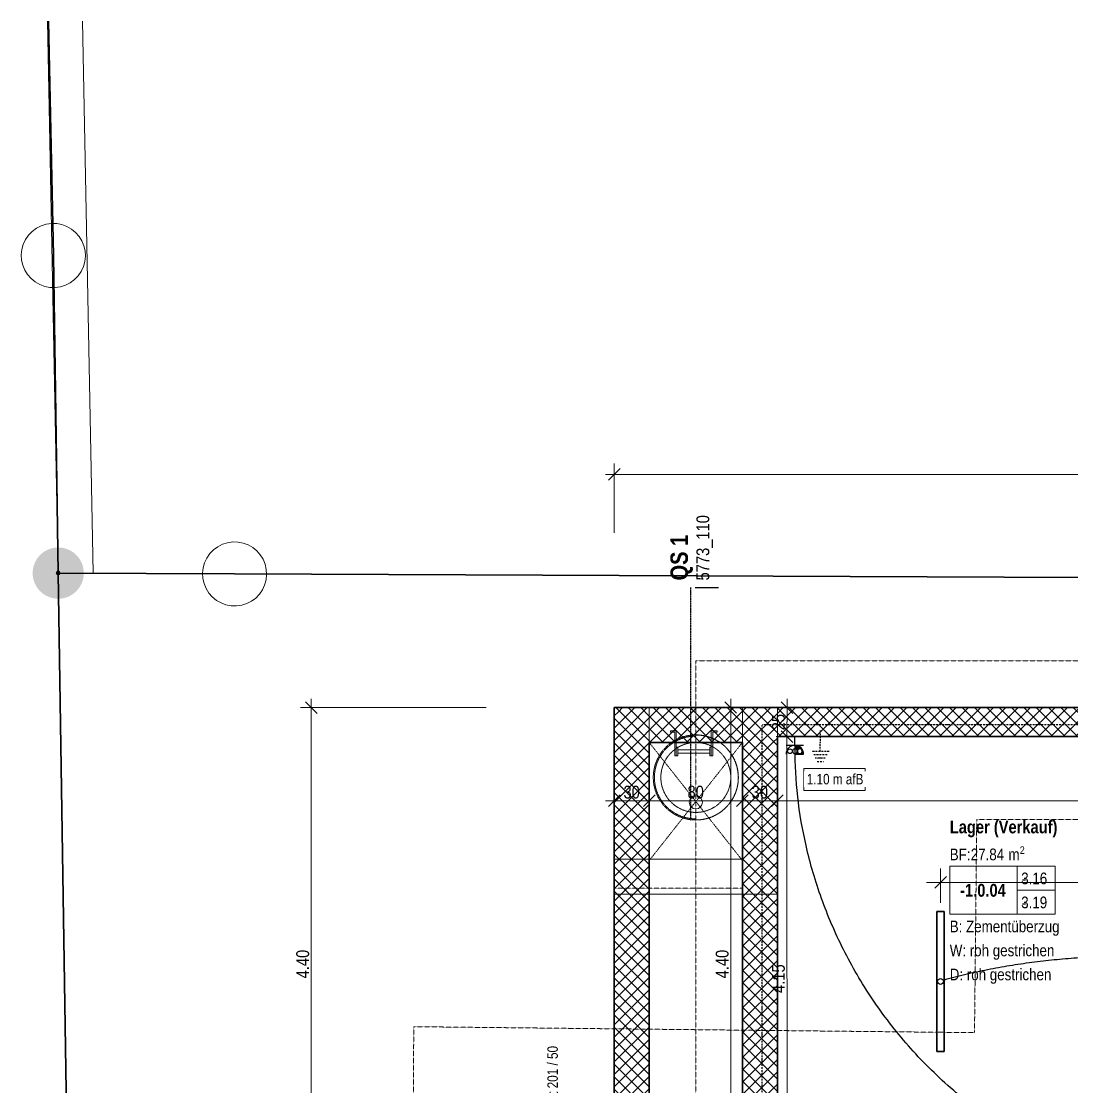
# Model space of a CAD drawing. Header units: millimetres. Extents: x -24363 to 26500, y -21894 to 23000.
# Drawn here: x -18019 to -9004, y 4147 to 13287 of the extents above; entities that cross this region are included whole.
import ezdxf

# ---------------------------------------------------------------- set-up
doc = ezdxf.new("R2010")
doc.units = ezdxf.units.MM
for name, pattern in [('Achse', [25, 15, -5, 0, -5]), ('IMPORT-Strich 1_1mm _3_', [2, 1, -1]), ('IMPORT-Strich 2_1mm _3_', [3, 2, -1]), ('IMPORT-Strich 3_1mm Kanten _3_', [4, 3, -1]), ('IMPORT-Strich 6_1mm', [7, 6, -1]), ('IMPORT-Strichpunkt 3_1_1mm Achsen _3_', [5, 3, -1, 0, -1]), ('IMPORT-Strichpunkt 6_2_2mm Schnitt _3_', [10, 6, -2, 0, -2]), ('IMPORT-Unsichtbare Linie _3_', [10000, 0, -10000, 0, 0]), ('Verdeckt 0_75', [1.5, 0.75, -0.75])]:
    doc.linetypes.add(name, pattern=pattern)
for name, color, linetype, lineweight in [('000 Kataster', 7, 'Continuous', 5), ('000 Kataster Abbruch', 7, 'Continuous', 5), ('000-2 Kataster Parzellenpunkte', 7, 'Continuous', 5), ('000-3 Kataster Parzellengrenzen', 7, 'Continuous', 5), ('010 Aussenwände Bauteilschraffuren Neu', 7, 'Continuous', 5), ('010 Aussenwände Neu', 7, 'Continuous', 5), ('030 Bodenaufbauten Neu', 7, 'Continuous', 5), ('035 Decken Neu', 7, 'Continuous', 5), ('080 Raum Innen Kontur Neu', 7, 'Continuous', 5), ('080 Raum Innen Text Neu', 7, 'Continuous', 5), ('080 Raum Innen Textrahmen Neu', 7, 'Continuous', 5), ('110 Bemassungen Ausführung Neu', 7, 'Continuous', 5), ('200 Schnittlinien', 7, 'Continuous', 5), ('255 Plangrafiken Neu', 7, 'Continuous', 5), ('Allgemeine Beschriftungen', 7, 'Continuous', 5), ('Allgemeines Modell', 7, 'Continuous', 5), ('Bemaßungen', 7, 'Continuous', 9), ('Bemaßungen-50', 7, 'Continuous', 9), ('Elektroinstallationen', 7, 'Continuous', 5), ('Fundamente', 7, 'Continuous', 5), ('Kabel', 7, 'Continuous', 5), ('Leuchten', 7, 'Continuous', 5), ('Schnitte', 7, 'Continuous', 9), ('Wände', 7, 'Continuous', 5)]:
    doc.layers.add(name, color=color, linetype=linetype, lineweight=lineweight)
for name, color, linetype, lineweight, true_color in [('5773_100 Untergeschoss_dwg', 7, 'Continuous', 5, 0x767676), ('Detailelemente', 1, 'Continuous', 25, 0xff0000), ('Linien', 7, 'Verdeckt 0_75', 5, 0xc0c0c0)]:
    doc.layers.add(name, color=color, linetype=linetype, lineweight=lineweight, true_color=true_color)
doc.styles.add('Arial Narrow', font='ARIALN.TTF', dxfattribs={"height": 110.000002})
doc.styles.add('Arial Narrow_10', font='ARIALN.TTF', dxfattribs={"height": 109.99995})
doc.styles.add('Arial Narrow_11', font='ARIALN.TTF', dxfattribs={"height": 66})
doc.styles.add('Arial Narrow_9', font='ARIALN.TTF', dxfattribs={"height": 100})
doc.styles.add('Arial Narrow_B', font='ARIALNB.TTF', dxfattribs={"height": 110})
doc.styles.add('Arial Narrow_B_2', font='ARIALNB.TTF', dxfattribs={"height": 150})
doc.styles.add('Arial_5', font='arial.ttf', dxfattribs={"height": 90})
doc.styles.add('Arial_6', font='arial.ttf', dxfattribs={"width": 0.8, "height": 90})
doc.dimstyles.new('Diagonal_-_1_8_mm_Arial', dxfattribs={"dimscale": 304.8, "dimtxt": 91.823346, "dimasz": 0.328084, "dimexe": 0.393701, "dimexo": 0.246063, "dimgap": 0.287073, "dimtad": 1, "dimdec": 0, "dimlfac": 0.1, "dimzin": 0, "dimdsep": 46, "dimtxsty": 'Arial_5', "dimblk1": 'OBLIQUE', "dimblk2": 'OBLIQUE', "dimsah": 1, "dimcen": 0.09, "dimdle": 0.393701, "dimadec": 3, "dimazin": 2, "dimtfac": 1, "dimtdec": 4, "dimtix": 1, "dimtmove": 0, "dimatfit": 3, "dimfxl": 1, "dimtvp": 1, "dimtfill": 1, "dimtolj": 1, "dimtzin": 0, "dimarcsym": 2})
pattern_1 = [(60.551, (0, 0), (-65.30952, 36.87365), []), (150.551, (0, 0), (36.87365, 65.30952), [])]

# ---------------------------------------------------------------- blocks, each defined once
blk = doc.blocks.new('DirectShape - Modell_Elektroplaner_002-17024533-UG')
at = {"layer": 'Wände', "color": 253, "true_color": 0xa3a3a3}
for p, q in [((4700, 0), (300, 0)), ((300, 0), (300, -300)), ((4700, -300), (4700, 0)), ((300, -300), (4700, -300))]:
    blk.add_line(p, q, dxfattribs=at)
blk = doc.blocks.new('DirectShape - Wand-013-17019986-UG')
blk.add_blockref('DirectShape - Modell_Elektroplaner_002-17024533-UG', (0, 0))
blk = doc.blocks.new('DirectShape - Modell_Elektroplaner_002-17024608-UG')
at = {"layer": 'Wände', "color": 253, "true_color": 0xa3a3a3}
for p, q in [((1100, 0), (300, 0)), ((300, 0), (300, -300)), ((1100, -300), (1100, 0)), ((300, -300), (1100, -300))]:
    blk.add_line(p, q, dxfattribs=at)
blk = doc.blocks.new('DirectShape - Fluchtröhre-17020012-UG')
blk.add_blockref('DirectShape - Modell_Elektroplaner_002-17024608-UG', (0, 0))
blk = doc.blocks.new('DirectShape - Modell_Elektroplaner_002-17024785-UG')
at = {"layer": 'Wände', "color": 253, "true_color": 0xa3a3a3}
for p, q in [((4700, 300), (0, 300)), ((0, 300), (0, 0)), ((4700, 0), (4700, 300)), ((0, 0), (4700, 0))]:
    blk.add_line(p, q, dxfattribs=at)
blk = doc.blocks.new('DirectShape - Wand-035-17009951-UG')
blk.add_blockref('DirectShape - Modell_Elektroplaner_002-17024785-UG', (0, 0))
blk = doc.blocks.new('DirectShape - Freifläche-001-17037210-UG')
at = {"layer": 'Allgemeines Modell', "color": 251, "true_color": 0x666666}
for p, q in [((4238.1, 20429.8), (0, 20448.5)), ((180.4, 8758.4), (0, 20448.5)), ((4238.1, 20429.8), (14064.3, 20386.7)), ((4772.1, 18306), (4772.1, 19295.5)), ((4887.6, 19295.5), (4772.1, 19295.5)), ((4887.6, 19295.5), (5564, 19295.5)), ((12639.4, 19295.5), (5564, 19295.5)), ((4772.1, 18306), (4772.1, 17727.4)), ((4772.1, 17727.4), (4772.1, 17570.3)), ((4772.1, 17570.3), (4772.1, 15706.8))]:
    blk.add_line(p, q, dxfattribs=at)
at = {"layer": 'Allgemeines Modell', "color": 253, "true_color": 0xa3a3a3}
for p, q in [((180.4, 8758.4), (0, 20448.5)), ((0, 20448.5), (4238.1, 20429.8)), ((4238.1, 20429.8), (14064.3, 20386.7)), ((4887.6, 19295.5), (4772.1, 19295.5)), ((4772.1, 19295.5), (4772.1, 18306)), ((5564, 19295.5), (4887.6, 19295.5)), ((12639.4, 19295.5), (5564, 19295.5)), ((4772.1, 18306), (4772.1, 17727.4)), ((4772.1, 17727.4), (4772.1, 17570.3)), ((4772.1, 17570.3), (4772.1, 15706.8))]:
    blk.add_line(p, q, dxfattribs=at)
blk = doc.blocks.new('DirectShape - Modell_Elektroplaner_002-17024481-UG')
at = {"layer": 'Fundamente', "color": 251, "true_color": 0x666666}
blk.add_line((0, 500), (800, 500), dxfattribs=at)
blk = doc.blocks.new('DirectShape - Fluchtröhre-17036320-UG')
blk.add_blockref('DirectShape - Modell_Elektroplaner_002-17024481-UG', (0, 0))
blk = doc.blocks.new('DirectShape - Modell_Elektroplaner_002-17024636-UG')
at = {"layer": 'Fundamente', "color": 251, "true_color": 0x666666}
for p, q in [((1100, -2600), (300, -2600)), ((1100, -3100), (300, -3100))]:
    blk.add_line(p, q, dxfattribs=at)
blk = doc.blocks.new('DirectShape - Fluchtröhre-17020026-UG')
blk.add_blockref('DirectShape - Modell_Elektroplaner_002-17024636-UG', (0, 0))
blk = doc.blocks.new('DirectShape - Modell_Elektroplaner_002-17024947-UG')
at = {"layer": 'Fundamente', "color": 251, "true_color": 0x666666}
blk.add_line((1100, 0), (300, 0), dxfattribs=at)
blk = doc.blocks.new('DirectShape - Fluchtröhre-17020123-UG')
blk.add_blockref('DirectShape - Modell_Elektroplaner_002-17024947-UG', (0, 0))
blk = doc.blocks.new('DirectShape - Modell_Elektroplaner_002-17024638-UG')
at = {"layer": 'Allgemeines Modell', "color": 251, "true_color": 0x666666}
for p, q in [((-162.7, -215.9), (-162.7, -100)), ((-150, -100), (-150, -139.7)), ((150, -100), (150, -139.7)), ((162.7, -100), (162.7, -215.9)), ((-150, -215.9), (-162.7, -215.9)), ((150, -215.9), (162.7, -215.9))]:
    blk.add_line(p, q, dxfattribs=at)
at = {"layer": 'Allgemeines Modell', "color": 253, "true_color": 0xa3a3a3}
for p, q in [((-137.3, -139.7), (-150, -139.7)), ((-150, -139.7), (-150, -215.9)), ((-137.3, -215.9), (-137.3, -139.7)), ((150, -139.7), (137.3, -139.7)), ((137.3, -139.7), (137.3, -215.9)), ((150, -215.9), (150, -139.7)), ((-150, -215.9), (-137.3, -215.9)), ((137.3, -215.9), (150, -215.9))]:
    blk.add_line(p, q, dxfattribs=at)
blk = doc.blocks.new('DirectShape - Objekt-027-17024639-UG')
blk.add_blockref('DirectShape - Modell_Elektroplaner_002-17024638-UG', (0, 0))
blk = doc.blocks.new('DirectShape - Modell_Elektroplaner_002-17025010-UG')
at = {"layer": 'Wände', "color": 253, "true_color": 0xa3a3a3}
for p, q in [((22115, 0), (0, 0)), ((0, 0), (0, -250)), ((0, -250), (22115, -250))]:
    blk.add_line(p, q, dxfattribs=at)
blk = doc.blocks.new('DirectShape - Wand-013-17010258-UG')
blk.add_blockref('DirectShape - Modell_Elektroplaner_002-17025010-UG', (0, 0))
blk = doc.blocks.new('Modell_Elektroplaner_002_ifc-1-UG')
at = {"layer": 'Allgemeines Modell', "color": 251, "lineweight": 5, "true_color": 0x666666, "rotation": 359.999751747052}
for name, p in [('DirectShape - Freifläche-001-17037210-UG', (-17702.2, -11895.4)), ('DirectShape - Objekt-027-17024639-UG', (-12247.4, 7200.1))]:
    blk.add_blockref(name, p, dxfattribs=at)
at = {"layer": 'Fundamente', "color": 251, "lineweight": 5, "true_color": 0x666666}
for name, p, rotation in [('DirectShape - Fluchtröhre-17036320-UG', (-11830, 7100.1), 179.999751747052), ('DirectShape - Fluchtröhre-17020026-UG', (-12930, 9200.1), 359.999751747052), ('DirectShape - Fluchtröhre-17020123-UG', (-12930, 6100.1), 359.999751747052)]:
    blk.add_blockref(name, p, dxfattribs=dict(at, rotation=rotation))
at = {"layer": 'Wände', "color": 251, "lineweight": 5, "true_color": 0x666666}
for name, p, rotation in [('DirectShape - Wand-013-17019986-UG', (-12930, 2700.1), 89.9997517460218), ('DirectShape - Fluchtröhre-17020012-UG', (-12930, 7400.1), 359.999751747052), ('DirectShape - Wand-035-17009951-UG', (-11530, 2700), 89.9997517460218), ('DirectShape - Wand-013-17010258-UG', (-11530, 7400), 359.999751747052)]:
    blk.add_blockref(name, p, dxfattribs=dict(at, rotation=rotation))
blk = doc.blocks.new('tin_LED_Lichtleiste - Lichtleiste LED 120-17546088-UG')
at = {"layer": 'Leuchten', "color": 150, "lineweight": 25, "true_color": 0x007fff}
for p, q in [((600, 32.5), (-600, 32.5)), ((-600, 32.5), (-600, -32.5)), ((-600, 32.5), (600, 32.5)), ((-600, -32.5), (-600, 32.5)), ((600, -32.5), (600, 32.5)), ((600, 32.5), (600, -32.5)), ((-600, -32.5), (600, -32.5)), ((600, -32.5), (-600, -32.5))]:
    blk.add_line(p, q, dxfattribs=at)
blk.add_circle((0, 0), 25, dxfattribs=at)
blk = doc.blocks.new('tin_Steckdose_T13_AP - Steckdose 3xT13 AP-17882972-UG')
at = {"layer": 'Detailelemente', "true_color": 0x007fff}
h = blk.add_hatch(color=150, dxfattribs=at)
h.paths.add_polyline_path([(6.4, -75), (6.4, -105), (11.6, -105.7), (16.4, -107.7), (20.6, -110.9), (23.8, -115), (25.8, -119.8), (26.4, -125), (25.8, -130.2), (23.8, -135), (20.6, -139.1), (16.4, -142.3), (11.6, -144.3), (6.4, -145), (6.4, -150), (81.4, -150), (78.9, -130.6), (71.4, -112.5), (59.5, -97), (43.9, -85), (25.9, -77.6)])
h.paths.add_polyline_path([(48.9, -105), (54.1, -105.7), (58.9, -107.7), (63.1, -110.9), (66.3, -115), (68.3, -119.8), (68.9, -125), (68.3, -130.2), (66.3, -135), (63.1, -139.1), (58.9, -142.3), (54.1, -144.3), (48.9, -145), (43.8, -144.3), (38.9, -142.3), (34.8, -139.1), (31, -133.5), (29.6, -130.2), (28.9, -125), (29.6, -119.8), (31.6, -115), (34.8, -110.9), (38.9, -107.7), (43.8, -105.7)])
at = {"layer": 'Detailelemente', "color": 150, "true_color": 0x007fff}
for p, q in [((81.4, -75), (-68.6, -75)), ((6.4, -75), (6.4, 0)), ((6.4, -75), (6.4, -105)), ((6.4, -145), (6.4, -150)), ((6.4, -150), (81.4, -150))]:
    blk.add_line(p, q, dxfattribs=at)
for centre, radius in [((6.4, 0), 0.3), ((-36.1, -125), 20), ((6.4, -150), 0.3), ((6.4, -150), 0.3)]:
    blk.add_circle(centre, radius, dxfattribs=at)
for centre, radius, start, end in [((6.4, -150), 75, 0, 180), ((6.4, -150), 75, 0, 90), ((6.4, -125), 20, 90, 270), ((6.4, -125), 20, 270, 90), ((48.9, -125), 20, 0, 180), ((48.9, -125), 20, 180, 0)]:
    blk.add_arc(centre, radius, start, end, dxfattribs=at)
blk = doc.blocks.new('tin_Fundamenterder_Horizontal_P1_P2 - Banderder verzinkt 50mm2-18180871-UG')
at = {"layer": 'Elektroinstallationen', "color": 1, "linetype": 'Achse', "lineweight": 25, "true_color": 0xff0000}
blk.add_line((0, 0), (4380.7, 0), dxfattribs=at)
blk = doc.blocks.new('tin_Erdung Wand - Erdung Wand-18182667-UG')
at = {"layer": 'Elektroinstallationen', "color": 1, "linetype": 'Achse', "lineweight": 25, "true_color": 0xff0000}
for p, q in [((-58.8, 208.5), (58.8, 208.5)), ((-42.7, 236.5), (42.7, 236.5)), ((26.5, 264.5), (-26.5, 264.5)), ((-75, 180.5), (75, 180.5)), ((0, 180.5), (0, 102.5)), ((0, 0), (0, 102.5))]:
    blk.add_line(p, q, dxfattribs=at)
blk = doc.blocks.new('tin_Fundamenterder_Horizontal_P1_P2 - Banderder verzinkt 50mm2-18180869-UG')
at = {"layer": 'Elektroinstallationen', "color": 1, "linetype": 'Achse', "lineweight": 25, "true_color": 0xff0000}
blk.add_line((1460, 0), (22246.9, 0), dxfattribs=at)
blk = doc.blocks.new('5773_100 Untergeschoss_dwg-17512464-UG')
at = {"layer": '000 Kataster'}
for points in [[(-19293.1, 3280.9), (-19258.7, 3292.7), (-19226.8, 3310), (-19198.1, 3332.3), (-19173.5, 3359), (-19153.6, 3389.4), (-19139, 3422.7), (-19130.1, 3457.9), (-19127.1, 3494.1), (-19130.1, 3530.3), (-19139, 3565.6), (-19153.6, 3598.8), (-19173.5, 3629.3), (-19198.1, 3656), (-19226.8, 3678.3), (-19258.7, 3695.6), (-19293.1, 3707.4), (-19329, 3713.4), (-19365.3, 3713.4), (-19401.1, 3707.4), (-19435.5, 3695.6), (-19467.4, 3678.3), (-19496.1, 3656), (-19520.7, 3629.3), (-19540.6, 3598.8), (-19555.2, 3565.6), (-19564.1, 3530.3), (-19567.1, 3494.1), (-19564.1, 3457.9), (-19555.2, 3422.7), (-19540.6, 3389.4), (-19520.7, 3359), (-19496.1, 3332.3), (-19467.4, 3310), (-19435.5, 3292.7), (-19401.1, 3280.9), (-19365.3, 3274.9), (-19329, 3274.9)], [(-19343.1, 3478.1), (-19340.5, 3479), (-19335.9, 3482), (-19334.1, 3484), (-19331.5, 3488.8), (-19330.6, 3494.1), (-19331.5, 3499.5), (-19334.1, 3504.3), (-19335.9, 3506.3), (-19340.5, 3509.2), (-19343.1, 3510.1), (-19348.5, 3510.6), (-19353.7, 3509.2), (-19358.3, 3506.3), (-19360.1, 3504.3), (-19362.7, 3499.5), (-19363.6, 3494.1), (-19362.7, 3488.8), (-19360.1, 3484), (-19358.3, 3482), (-19353.7, 3479), (-19351.2, 3478.1), (-19345.8, 3477.7)]]:
    blk.add_hatch(color=256, dxfattribs=at).paths.add_polyline_path(points)
at = {"layer": '010 Aussenwände Bauteilschraffuren Neu', "true_color": 0x808080}
h = blk.add_hatch(dxfattribs=at)
h.set_pattern_fill('FP_1', color=8, style=0, pattern_type=2)
h.set_pattern_definition(pattern_1)
h.paths.add_polyline_path([(-13024.8, 3797.1), (6874.1, 9334.6), (6807.1, 9575.5), (-13091.8, 4038)])
h.paths.add_polyline_path([(7000, 9369.7), (8280.6, 9726.1), (8213.6, 9966.9), (6903.4, 9602.3), (6970.4, 9361.4)])
h = blk.add_hatch(dxfattribs=at)
h.set_pattern_fill('FP_1', color=8, style=0, pattern_type=2)
h.set_pattern_definition(pattern_1)
h.paths.add_polyline_path([(-13300.4, 3668.5), (-13091.8, 4038), (-13380.8, 3957.5), (-13311.9, 3709.6)])
h = blk.add_hatch(dxfattribs=at)
h.set_pattern_fill('FP_1', color=8, style=0, pattern_type=2)
h.set_pattern_definition(pattern_1)
h.paths.add_polyline_path([(-13011.4, 3748.9), (-13091.8, 4038), (-13300.4, 3668.5)])
h = blk.add_hatch(dxfattribs=at)
h.set_pattern_fill('FP_1', color=8, style=0, pattern_type=2)
h.set_pattern_definition(pattern_1)
h.paths.add_polyline_path([(-14071.1, 3454), (-13300.4, 3668.5), (-13380.8, 3957.5), (-14151.6, 3743)])
h = blk.add_hatch(dxfattribs=at)
h.set_pattern_fill('FP_1', color=8, style=0, pattern_type=2)
h.set_pattern_definition(pattern_1)
h.paths.add_polyline_path([(-11912.2, -201), (-13011.4, 3748.9), (-13300.4, 3668.5), (-12201.2, -281.4)])
h = blk.add_hatch(dxfattribs=at)
h.set_pattern_fill('FP_1', color=8, style=0, pattern_type=2)
h.set_pattern_definition(pattern_1)
h.paths.add_polyline_path([(-14071.1, 3454), (-14151.6, 3743), (-14440.6, 3662.6)])
h = blk.add_hatch(dxfattribs=at)
h.set_pattern_fill('FP_1', color=8, style=0, pattern_type=2)
h.set_pattern_definition(pattern_1)
h.paths.add_polyline_path([(-14071.1, 3454), (-14440.6, 3662.6), (-14360.1, 3373.6)])
h = blk.add_hatch(dxfattribs=at)
h.set_pattern_fill('FP_1', color=8, style=0, pattern_type=2)
h.set_pattern_definition(pattern_1)
h.paths.add_polyline_path([(-12971.9, -495.9), (-14071.1, 3454), (-14360.1, 3373.6), (-13260.9, -576.3)])
at = {"layer": '000 Kataster', "color": 251, "linetype": 'IMPORT-Strich 6_1mm', "true_color": 0x656565, "flags": 128}
for points in [[(4873.3, 15148.2), (6149.9, 10471.2), (-19347.1, 3494.1), (-20118.1, 6108.1), (-20695.6, 8032.7)], [(4873.3, 15148.2), (6149.9, 10471.2), (-19347.1, 3494.1), (-14741.1, -12120.8)]]:
    blk.add_lwpolyline(points, dxfattribs=at)
at = {"layer": '000 Kataster', "color": 251, "true_color": 0x656565, "flags": 128}
for points in [[(-19057.7, 3573.2), (-19059.1, 3578.1), (-20414.7, 8110.9)], [(-20704.3, 8030.3), (-19347.1, 3494.1), (-14741.1, -12120.8), (-19347.1, 3494.1), (-20118.1, 6108.1), (-20695.6, 8032.7)]]:
    blk.add_lwpolyline(points, dxfattribs=at)
at = {"layer": '000 Kataster', "color": 251, "true_color": 0x656565}
blk.add_circle((-19347.1, 3494.1), 16.5, dxfattribs=at)
at = {"layer": '000 Kataster Abbruch', "color": 40, "linetype": 'IMPORT-Strich 2_1mm _3_', "true_color": 0xffbf00}
blk.add_line((-10964.7, 1737.3), (-11027.4, 1720.6), dxfattribs=at)
at = {"layer": '000 Kataster Abbruch', "color": 40, "linetype": 'IMPORT-Strich 2_1mm _3_', "true_color": 0xffbf00, "flags": 128}
for points in [[(-1603.2, 328.1), (-2613.1, 4029.2), (-7257.1, 2773.2), (-7741.1, 4524.2), (-11186.1, 3572.2), (-10714.1, 1804.2), (-10964.6, 1737.3)], [(-11027.4, 1720.6), (-15364.1, 563.2), (-12525.1, -9868.8), (-12307.1, -9807.8), (-11671.1, -12106.8), (-9680.8, -11567.2)]]:
    blk.add_lwpolyline(points, dxfattribs=at)
at = {"layer": '000-2 Kataster Parzellenpunkte', "color": 251, "true_color": 0x656565, "flags": 128}
for points in [[(-20118.1, 6383.1), (-20163.4, 6379.4), (-20207.4, 6368.2), (-20249, 6350), (-20287, 6325.1), (-20320.5, 6294.4), (-20348.4, 6258.5), (-20370, 6218.6), (-20384.7, 6175.6), (-20392.2, 6130.8), (-20392.2, 6085.4), (-20384.7, 6040.6), (-20370, 5997.7), (-20348.4, 5957.7), (-20320.5, 5921.9), (-20287, 5891.1), (-20249, 5866.3), (-20207.4, 5848), (-20163.4, 5836.9), (-20118.1, 5833.1), (-20072.9, 5836.9), (-20028.8, 5848), (-19987.2, 5866.3), (-19949.2, 5891.1), (-19915.8, 5921.9), (-19887.9, 5957.7), (-19866.3, 5997.7), (-19851.5, 6040.6), (-19844.1, 6085.4), (-19844.1, 6130.8), (-19851.5, 6175.6), (-19866.3, 6218.6), (-19887.9, 6258.5), (-19915.8, 6294.4), (-19949.2, 6325.1), (-19987.2, 6350), (-20028.8, 6368.2), (-20072.9, 6379.4)], [(-17887.1, 4168.1), (-17932.4, 4164.4), (-17976.4, 4153.2), (-18018, 4135), (-18056, 4110.2), (-18089.4, 4079.4), (-18117.3, 4043.6), (-18139, 4003.6), (-18153.7, 3960.6), (-18161.2, 3915.8), (-18161.2, 3870.4), (-18153.7, 3825.6), (-18139, 3782.7), (-18117.3, 3742.7), (-18089.4, 3706.9), (-18056, 3676.1), (-18018, 3651.3), (-17976.4, 3633), (-17932.4, 3621.9), (-17887.1, 3618.1), (-17841.9, 3621.9), (-17797.8, 3633), (-17756.2, 3651.3), (-17718.2, 3676.1), (-17684.8, 3706.9), (-17656.9, 3742.7), (-17635.3, 3782.7), (-17620.5, 3825.6), (-17613.1, 3870.4), (-17613.1, 3915.9), (-17620.5, 3960.7), (-17635.3, 4003.6), (-17656.9, 4043.6), (-17684.8, 4079.4), (-17718.2, 4110.2), (-17756.2, 4135), (-17797.8, 4153.2), (-17841.9, 4164.4)]]:
    blk.add_lwpolyline(points, close=True, dxfattribs=at)
at = {"layer": '000-3 Kataster Parzellengrenzen', "color": 251, "lineweight": 25, "true_color": 0x656565, "flags": 128}
for points in [[(-20695.6, 8032.7), (-20118.1, 6108.1), (-19347.1, 3494.1), (-14741.1, -12120.8), (-19347.1, 3494.1), (-17887.1, 3893.1), (-5781.1, 7205.2), (6149.9, 10471.2), (17033.8, 13448.8)], [(-7042.7, 11832.1), (-5781.1, 7205.2), (-17887.1, 3893.1), (-19347.1, 3494.1), (-20118.1, 6108.1), (-20695.6, 8032.7)]]:
    blk.add_lwpolyline(points, dxfattribs=at)
at = {"layer": '010 Aussenwände Neu', "lineweight": 35, "flags": 128}
for points in [[(6807.1, 9575.5), (-13091.8, 4038), (-13380.8, 3957.5), (-14151.6, 3743)], [(-11912.2, -201), (-13024.8, 3797.1), (-7331.2, 5381.6)], [(-13260.9, -576.3), (-14440.6, 3662.6), (-14151.6, 3743)], [(-11831.8, -490), (-12120.8, -570.4), (-12217.1, -597.2), (-12297.6, -308.2), (-12201.2, -281.4), (-13300.4, 3668.5), (-14071.1, 3454), (-12971.9, -495.9), (-12875.6, -469.1), (-12795.2, -758.1), (-13941.6, -1077.1), (-11756.6, -8928.8)]]:
    blk.add_lwpolyline(points, dxfattribs=at)
at = {"layer": '010 Aussenwände Neu', "linetype": 'IMPORT-Strichpunkt 3_1_1mm Achsen _3_', "flags": 128}
for points in [[(-12662.9, 2496.5), (-12743.3, 2785.5), (-13091.8, 4038)], [(-13380.8, 3957.5), (-13300.4, 3668.5), (-14071.1, 3454), (-13803, 2490.6), (-13032.3, 2705.1), (-12951.9, 2416.1), (-13722.6, 2201.6), (-14011.6, 2121.2), (-14440.6, 3662.6), (-14151.6, 3743)], [(-14151.6, 3743), (-13380.8, 3957.5), (-13032.3, 2705.1)]]:
    blk.add_lwpolyline(points, dxfattribs=at)
at = {"layer": '010 Aussenwände Neu', "linetype": 'IMPORT-Strich 2_1mm _3_', "flags": 128}
blk.add_lwpolyline([(-14025, 2169.4), (-12965.3, 2464.3), (-13380.8, 3957.5), (-14440.6, 3662.6)], close=True, dxfattribs=at)
at = {"layer": '010 Aussenwände Neu', "color": 8, "linetype": 'IMPORT-Unsichtbare Linie _3_', "true_color": 0x808080, "flags": 128}
for points in [[(-14355.3, 3374.9), (-13300.4, 3668.5), (-13166.4, 3186.8), (-14221.3, 2893.2)], [(-14221.3, 2893.2), (-13166.4, 3186.8), (-13032.3, 2705.1), (-14087.2, 2411.6)]]:
    blk.add_lwpolyline(points, close=True, dxfattribs=at)
at = {"layer": '010 Aussenwände Neu', "flags": 128}
for points in [[(-13584.9, 3693.1), (-13527, 3485.1), (-13514.8, 3488.5), (-13569.3, 3684.3), (-13532.6, 3694.5), (-13536, 3706.8)], [(-13922.9, 3599.1), (-13919.5, 3586.9), (-13882.8, 3597.1), (-13828.3, 3401.3), (-13816, 3404.7), (-13873.9, 3612.7)], [(-13816, 3404.7), (-13803.8, 3408.1), (-13824.2, 3481.5), (-13836.5, 3478.1)], [(-13818, 3459.3), (-13810, 3430.4), (-13545.4, 3504), (-13553.5, 3532.9)], [(-13547.5, 3558.6), (-13559.7, 3555.1), (-13539.3, 3481.7), (-13527, 3485.1)]]:
    blk.add_lwpolyline(points, close=True, dxfattribs=at)
at = {"layer": '010 Aussenwände Neu', "linetype": 'IMPORT-Unsichtbare Linie _3_', "flags": 128}
blk.add_lwpolyline([(-14092, 2410.2), (-13032.3, 2705.1), (-12201.2, -281.4), (-13260.9, -576.3)], close=True, dxfattribs=at)
at = {"layer": '010 Aussenwände Neu', "color": 28, "linetype": 'IMPORT-Strichpunkt 3_1_1mm Achsen _3_', "true_color": 0x4c1300, "flags": 128}
blk.add_lwpolyline([(-13260.9, -576.3), (-14092, 2410.2), (-13032.3, 2705.1), (-12201.2, -281.4)], close=True, dxfattribs=at)
at = {"layer": '010 Aussenwände Neu', "linetype": 'IMPORT-Strichpunkt 3_1_1mm Achsen _3_'}
for radius, start, end in [(365, 15.551, 195.551), (300, 15.551, 195.551), (365, 195.551, 15.551), (300, 195.551, 15.551)]:
    blk.add_arc((-13605.4, 3272.3), radius, start, end, dxfattribs=at)
at = {"layer": '030 Bodenaufbauten Neu', "flags": 128}
blk.add_lwpolyline([(-13024.8, 3797.1), (-7331.2, 5381.6), (-6218.6, 1383.5), (-5950.5, 420.1), (-6037.2, 396), (-5970.1, 155.1), (-6914.3, -107.6), (-6981.3, 133.2), (-9139.3, -467.3), (-9407.4, 496.1), (-11912.2, -201)], close=True, dxfattribs=at)
at = {"layer": '035 Decken Neu', "linetype": 'IMPORT-Strich 3_1mm Kanten _3_'}
for p, q in [((-13702.9, 3622.8), (-13700.5, 3614.3)), ((-13253.7, 3370.2), (-13254.8, 3369.9)), ((-13947.3, 3177.1), (-13947.7, 3177)), ((-13510.1, 2929.9), (-13507.5, 2920.7))]:
    blk.add_line(p, q, dxfattribs=at)
at = {"layer": '035 Decken Neu', "linetype": 'IMPORT-Strichpunkt 3_1_1mm Achsen _3_', "flags": 128}
blk.add_lwpolyline([(6807.1, 9575.5), (-13380.8, 3957.5), (-12201.2, -281.4), (-3997.6, 2001.5)], dxfattribs=at)
at = {"layer": '035 Decken Neu', "linetype": 'IMPORT-Strich 2_1mm _3_', "flags": 128}
blk.add_lwpolyline([(-14803.6, -590.4), (-12693.8, -3.3), (-13873.4, 4235.7), (-7264.6, 6074.8), (-5642.6, 246.3), (-7049.1, -145.2), (-6580, -1831.1), (-3227.4, -898.1), (-2476.7, -3595.6), (-790.8, -3126.5), (-687.7, -3496.9)], dxfattribs=at)
at = {"layer": '035 Decken Neu', "linetype": 'IMPORT-Strich 3_1mm Kanten _3_', "flags": 128}
blk.add_lwpolyline([(-14011.6, 2121.2), (-14440.6, 3662.6), (-13091.8, 4038), (-12662.9, 2496.5)], close=True, dxfattribs=at)
at = {"layer": '035 Decken Neu', "linetype": 'IMPORT-Strich 3_1mm Kanten _3_'}
for radius, start, end in [(355, 105.551, 195.551), (363.9, 15.551, 105.551), (365, 285.551, 15.551), (355.4, 195.551, 285.551)]:
    blk.add_arc((-13605.4, 3272.3), radius, start, end, dxfattribs=at)
at = {"layer": '080 Raum Innen Kontur Neu', "color": 9, "true_color": 0xc0c0c0, "flags": 128}
blk.add_lwpolyline([(-13024.8, 3797.1), (-11912.2, -201), (-9407.4, 496.1), (-9139.3, -467.3), (-5950.5, 420.1), (-7331.2, 5381.6)], close=True, dxfattribs=at)
at = {"layer": '080 Raum Innen Textrahmen Neu'}
for p, q in [((-10745.5, 3278.9), (-10635.1, 2882.2)), ((-10690.3, 3080.6), (-10376.5, 3167.9))]:
    blk.add_line(p, q, dxfattribs=at)
at = {"layer": '080 Raum Innen Textrahmen Neu', "flags": 128}
blk.add_lwpolyline([(-11302, 3124.1), (-10431.7, 3366.2), (-10321.3, 2969.5), (-11191.6, 2727.4)], close=True, dxfattribs=at)
at = {"layer": '110 Bemassungen Ausführung Neu', "color": 254, "true_color": 0xcccccc}
for p, q in [((-14842.7, 5107.7), (-15001.9, 5679.7)), ((-13102.6, 4034.9), (-12922, 4085.2)), ((-13567.5, 3905.6), (-13386.9, 3955.9)), ((-13035.6, 3794.1), (-12855, 3844.4)), ((-17035.7, 2940.4), (-15500.3, 3367.7)), ((-13141.2, 3096.5), (-13191.5, 3277.1)), ((-13911.9, 2882), (-13962.2, 3062.7)), ((-14201, 2801.6), (-14251.2, 2982.2))]:
    blk.add_line(p, q, dxfattribs=at)
at = {"layer": '110 Bemassungen Ausführung Neu', "color": 254, "lineweight": 25, "true_color": 0xcccccc}
for p, q in [((-14942, 5651), (-15011.5, 5527.8)), ((-16883.8, 2930.8), (-17007, 3000.3)), ((-14191.3, 2953.5), (-14260.9, 2830.3))]:
    blk.add_line(p, q, dxfattribs=at)
at = {"layer": '110 Bemassungen Ausführung Neu', "color": 254, "true_color": 0xcccccc, "flags": 128}
for points in [[(-15049, 5569.3), (-14976.8, 5589.4), (7677.4, 11893.7), (7749.7, 11913.8)], [(-13937.1, 2972.3), (-13166.4, 3186.8), (-12877.3, 3267.2), (-13166.4, 3186.8), (-12877.3, 3267.2), (-7183.7, 4851.7), (-12877.3, 3267.2)], [(-13032.4, 4132.3), (-13012.3, 4060.1), (-12945.3, 3819.2), (-13012.3, 4060.1)], [(-13497.3, 4003), (-13477.2, 3930.7), (-12297.6, -308.2), (-13477.2, 3930.7)], [(-9998.6, -6769.8), (-9567.3, -8319.5), (-9998.6, -6769.8), (-10213, -5999), (-10773.7, -3984.2), (-10213, -5999), (-10773.7, -3984.2), (-10792.5, -3916.8), (-11752.3, -467.9), (-10792.5, -3916.8), (-11752.3, -467.9), (-11832.7, -178.8), (-12945.3, 3819.2), (-11832.7, -178.8)], [(-16965.5, 3037.8), (-16945.4, 2965.6), (-15765.8, -1273.4), (-16945.4, 2965.6)], [(-14298.3, 2871.8), (-14226.1, 2891.9), (-13937.1, 2972.3), (-14226.1, 2891.9)]]:
    blk.add_lwpolyline(points, dxfattribs=at)
at = {"layer": '110 Bemassungen Ausführung Neu', "color": 254, "lineweight": 25, "true_color": 0xcccccc, "flags": 128}
for points in [[(-13073.9, 4094.8), (-12950.7, 4025.3)], [(-13538.8, 3965.5), (-13415.6, 3896)], [(-13006.9, 3854), (-12883.7, 3784.5)], [(-12912.1, 3205.7), (-12842.6, 3328.8)], [(-13201.1, 3125.2), (-13131.6, 3248.4)], [(-13971.8, 2910.8), (-13902.3, 3033.9)]]:
    blk.add_lwpolyline(points, close=True, dxfattribs=at)
at = {"layer": '110 Bemassungen Ausführung Neu', "color": 254, "true_color": 0xcccccc, "flags": 128}
blk.add_lwpolyline([(-12902.5, 3357.6), (-12852.2, 3176.9)], close=True, dxfattribs=at)
at = {"layer": '200 Schnittlinien', "lineweight": 25}
blk.add_line((-14048.1, 4841), (-13855.4, 4894.6), dxfattribs=at)
at = {"layer": '200 Schnittlinien', "linetype": 'IMPORT-Strichpunkt 6_2_2mm Schnitt _3_', "lineweight": 25}
blk.add_line((-14086.6, 4830.3), (-13550.4, 2903.5), dxfattribs=at)
at = {"layer": '255 Plangrafiken Neu', "linetype": 'IMPORT-Strich 1_1mm _3_'}
for p, q in [((-13799.6, 2478.4), (-13300.4, 3668.5)), ((-14071.1, 3454), (-13028.9, 2692.8))]:
    blk.add_line(p, q, dxfattribs=at)
at = {"layer": '255 Plangrafiken Neu'}
blk.add_circle((-13548.1, 3066.6), 56.6, dxfattribs=at)
at = {"layer": '080 Raum Innen Text Neu', "color": 254, "true_color": 0xcccccc, "attachment_point": 1, "rotation": 15.551, "line_spacing_factor": 0.974696}
for s, insert, char_height, width, style in [('Lager (Verkauf)', (-11406.7, 3500.4), 110, 1110.41, 'Arial Narrow_B'), ('27.84', (-11168.6, 3316.6), 100, 342.624, 'Arial Narrow_9'), (' m', (-10887.5, 3394.8), 100, 153.505, 'Arial Narrow_9'), ('2', (-10768, 3448.6), 66, 50.253, 'Arial Narrow_11'), ('BF:', (-11342.1, 3268.3), 100, 214.907, 'Arial Narrow_9'), ('3.16', (-10696.1, 3234.4), 100, 266.485, 'Arial Narrow_9'), ('-', (-10690.4, 3234.8), 100, 45.438, 'Arial Narrow_9'), ('-1.0.04', (-11175.2, 3000.6), 110, 468.75, 'Arial Narrow_B'), ('3.19', (-10640.9, 3036), 100, 266.485, 'Arial Narrow_9'), ('-', (-10635.2, 3036.5), 100, 45.438, 'Arial Narrow_9'), ('B: Zementüberzug', (-11176.5, 2673.2), 100, 1129.799, 'Arial Narrow_9'), ('W: roh gestrichen', (-11121.3, 2474.9), 100, 1074.537, 'Arial Narrow_9'), ('D: roh gestrichen', (-11066.1, 2276.5), 100, 1043.836, 'Arial Narrow_9')]:
    blk.add_mtext(s, dxfattribs=dict(at, insert=insert, char_height=char_height, width=width, style=style))
at = {"layer": '110 Bemassungen Ausführung Neu', "color": 254, "true_color": 0xcccccc, "char_height": 110, "attachment_point": 1, "line_spacing_factor": 0.974696, "style": 'Arial Narrow'}
for s, insert, width, rotation in [('25', (-13084.2, 3836.8), 167.507, 105.551), ('30', (-13124.7, 3332.5), 167.507, 15.551), ('80', (-13654.6, 3185), 167.507, 15.551), ('30', (-14184.4, 3037.5), 167.507, 15.551), ('4.40', (-12978.6, 1657.2), 293.138, 105.551), ('4.15', (-12480.2, 1666.2), 293.138, 105.551), ('4.40', (-16446.8, 692.1), 293.138, 105.551)]:
    blk.add_mtext(s, dxfattribs=dict(at, insert=insert, width=width, rotation=rotation))
at = {"layer": '200 Schnittlinien', "color": 254, "true_color": 0xcccccc, "attachment_point": 1, "rotation": 105.551, "line_spacing_factor": 0.974696}
for s, insert, char_height, width, style in [('5773_110', (-14053.3, 4901.8), 110, 670.029, 'Arial Narrow_10'), ('QS 1', (-14268.4, 4842), 150, 469.726, 'Arial Narrow_B_2')]:
    blk.add_mtext(s, dxfattribs=dict(at, insert=insert, char_height=char_height, width=width, style=style))
blk = doc.blocks.new('DIMBLOCK35-UG')
at = {"layer": 'Bemaßungen-50'}
for p, q in [((-10130, 5899), (-10130, 6019)), ((-7020, 5899), (-7020, 6019)), ((-7020, 5899), (-10250, 5899)), ((-10130, 5899), (-10130, 5725)), ((-7020, 5899), (-7020, 5725))]:
    blk.add_line(p, q, dxfattribs=at)
at = {"layer": 'Bemaßungen-50', "lineweight": 35}
for p, q in [((-10130, 5899), (-10080, 5949)), ((-7020, 5899), (-6970, 5949)), ((-10130, 5899), (-10180, 5849)), ((-7020, 5899), (-7070, 5849))]:
    blk.add_line(p, q, dxfattribs=at)
at = {"layer": 'Bemaßungen-50', "color": 0, "insert": (-8678.8, 6103.3), "char_height": 90, "width": 249.194, "attachment_point": 1, "rotation": 359.99975, "line_spacing_factor": 0.941778, "style": 'Arial_5', "bg_fill": 3, "box_fill_scale": 1.25, "bg_fill_color": 256, "bg_fill_true_color": 13158600, "bg_fill_transparency": 0}
blk.add_mtext('311', dxfattribs=at)
blk = doc.blocks.new('_Oblique')
at = {"color": 0, "linetype": 'ByBlock', "lineweight": -2}
blk.add_line((-0.5, -0.5), (0.5, 0.5), dxfattribs=at)

msp = doc.modelspace()

# ---------------------------------------------------------------- linework, layer by layer
at = {"layer": 'Allgemeine Beschriftungen', "color": 150, "lineweight": 18, "true_color": 0x007fff, "flags": 128}
msp.add_lwpolyline([(-11302.9, 6878.1), (-10776.5, 6878.1), (-10776.5, 6689.1), (-11302.9, 6689.1)], close=True, dxfattribs=at)
at = {"layer": 'Kabel', "color": 150, "lineweight": 25, "true_color": 0x007fff}
for points, weights in [([(-6191.4, 3403.3), (-11489.1, 1459.8), (-11380, 7150)], [1, 0.559485411192, 1]), ([(-7052.5, 5055.8), (-8574.1, 5472), (-10097.5, 5062.1)], [1, 0.965110066995, 1])]:
    msp.add_rational_spline(points, weights, degree=2, dxfattribs=at)

# ---------------------------------------------------------------- block references
at = {"lineweight": 5}
msp.add_blockref('Modell_Elektroplaner_002_ifc-1-UG', (0, 0), dxfattribs=at)
at = {"layer": '5773_100 Untergeschoss_dwg', "color": 254, "true_color": 0xcccccc, "rotation": 344.449}
msp.add_blockref('5773_100 Untergeschoss_dwg-17512464-UG', (0, 0), dxfattribs=at)
at = {"layer": 'Detailelemente', "color": 150, "true_color": 0x007fff}
msp.add_blockref('tin_Steckdose_T13_AP - Steckdose 3xT13 AP-17882972-UG', (-11386.4, 7150), dxfattribs=at)
at = {"layer": 'Elektroinstallationen', "color": 1, "linetype": 'Achse', "lineweight": 25, "true_color": 0xff0000}
for name, p, rotation in [('tin_Fundamenterder_Horizontal_P1_P2 - Banderder verzinkt 50mm2-18180871-UG', (-11661.8, 2869.2), 89.99999999999993), ('tin_Erdung Wand - Erdung Wand-18182667-UG', (-11161.8, 7202.5), 180)]:
    msp.add_blockref(name, p, dxfattribs=dict(at, rotation=rotation))
at = {"layer": 'Leuchten', "color": 150, "lineweight": 25, "true_color": 0x007fff, "rotation": 89.9999999999999}
msp.add_blockref('tin_LED_Lichtleiste - Lichtleiste LED 120-17546088-UG', (-10130, 5050), dxfattribs=at)
at = {"layer": 'Linien', "color": 1, "linetype": 'Achse', "lineweight": 25, "true_color": 0xff0000, "rotation": 180}
msp.add_blockref('tin_Fundamenterder_Horizontal_P1_P2 - Banderder verzinkt 50mm2-18180869-UG', (10585, 7250), dxfattribs=at)

# ---------------------------------------------------------------- texts
at = {"layer": 'Schnitte', "insert": (-13504.2, 3797.5), "char_height": 90, "width": 827.341, "attachment_point": 1, "rotation": 90, "style": 'Arial_6'}
msp.add_mtext('Schnitt 201 / 50', dxfattribs=at)

# ---------------------------------------------------------------- next in the draw order: texts
at = {"layer": 'Allgemeine Beschriftungen', "color": 150, "lineweight": 18, "true_color": 0x007fff, "insert": (-11277.9, 6830.6), "char_height": 90, "width": 574.008, "attachment_point": 1, "style": 'Arial_6', "bg_fill": 3, "box_fill_scale": 1.25, "bg_fill_color": 256, "bg_fill_true_color": 13158600, "bg_fill_transparency": 0}
msp.add_mtext('1.10 m afB', dxfattribs=at)

# ---------------------------------------------------------------- next in the draw order: dimensions: what is measured, and where the dimension line sits
at = {"layer": 'Bemaßungen'}
dim = msp.add_linear_dim(base=(-10130, 5899), p1=(-7020, 5650), p2=(-10130, 5650), angle=359.99975, dimstyle='Diagonal_-_1_8_mm_Arial', override={"dimpost": '<>', "dimfxl": 3110.000467}, dxfattribs=at)
dim.commit()
dim.dimension.update_dxf_attribs({"geometry": 'DIMBLOCK35-UG', "text_midpoint": (-8575, 6032.4)})

doc.saveas('drawing.dxf')
